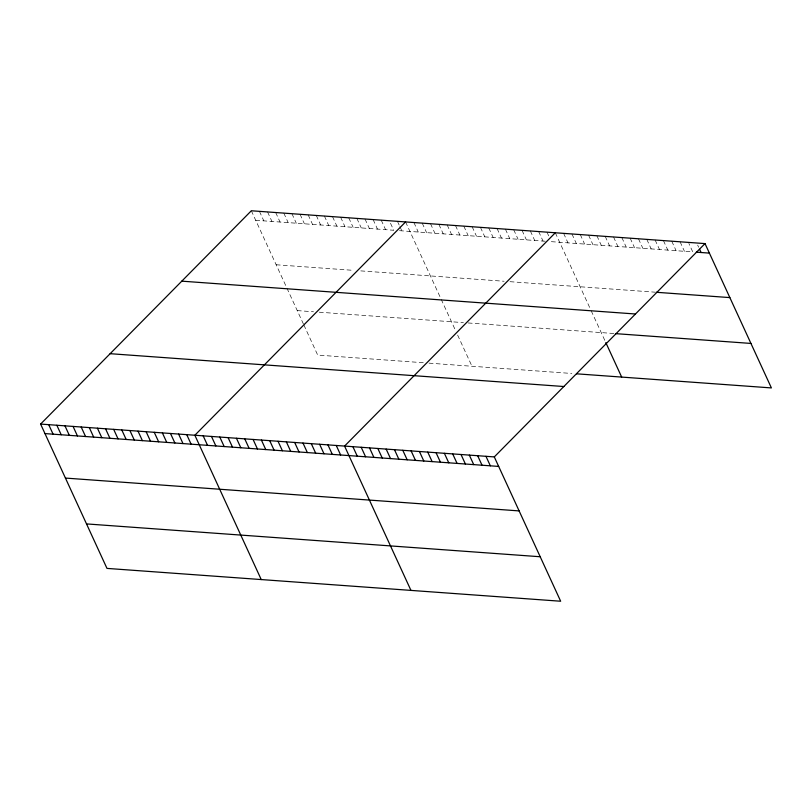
<?xml version="1.0" encoding="UTF-8"?>
<svg xmlns="http://www.w3.org/2000/svg" width="812" height="812" viewBox="0 0 812 812"><rect width="100%" height="100%" fill="white"/><g stroke="black" fill="none" stroke-linecap="round" stroke-linejoin="round"><path stroke-width="0.61" stroke-dasharray="4.06 3.04" d="M255.699 220.275L393.718 230.263L389.344 220.752M399.524 230.679L545.42 241.245M551.358 241.671L692.758 251.913L688.87 243.458M276.161 264.763L353.87 270.386M360.832 270.893L504.09 281.257M510.027 281.693L655 292.178M297.243 310.6L313.483 311.767M319.278 312.194L463.388 322.618M468.138 322.963L614.288 333.539M423.255 362.72L317.705 355.088L303.901 325.054M429.051 363.147L571.78 373.469M697.67 245.112L698.645 247.224M680.07 241.793L684.445 251.304M671.747 241.194L676.122 250.705M663.434 240.596L667.809 250.106M655.111 239.987L659.486 249.497M646.799 239.388L651.173 248.898M638.476 238.789L642.85 248.299M630.163 238.18L634.537 247.69M621.84 237.581L626.214 247.092M613.527 236.982L617.902 246.493M605.204 236.373L609.579 245.884M596.891 235.774L601.266 245.285M588.578 235.175L592.943 244.686M580.255 234.566L584.63 244.077M571.942 233.968L576.317 243.478M563.619 233.369L567.994 242.879M555.306 232.77L590.679 309.676M591.207 310.823L605.316 341.497M546.983 232.161L548.932 236.393M538.671 231.562L543.045 241.073M530.348 230.963L534.722 240.474M522.035 230.354L526.409 239.865M513.712 229.755L518.086 239.266M505.399 229.157L509.774 238.667M497.076 228.548L501.451 238.058M488.763 227.949L493.138 237.459M480.44 227.35L484.815 236.86M472.127 226.741L476.502 236.251M463.804 226.142L468.179 235.653M455.491 225.543L459.866 235.054M447.168 224.934L451.543 234.445M438.856 224.335L443.23 233.846M430.533 223.736L434.907 233.247M422.22 223.138L426.594 232.638M413.907 222.529L418.271 232.039M405.584 221.93L455.593 330.657M457.643 335.102L471.965 366.253M397.464 221.341L399.413 225.563M399.9 226.629L401.838 230.852M381.224 220.164L385.598 229.674M373.114 219.575L377.489 229.085M364.994 218.986L369.369 228.497M356.874 218.408L361.249 227.918M348.754 217.819L353.129 227.33M340.634 217.23L345.009 226.741M332.514 216.642L336.889 226.152M324.394 216.053L328.769 225.563M316.274 215.464L320.649 224.975M308.164 214.875L312.539 224.386M300.044 214.287L304.419 223.797M291.924 213.698L296.299 223.209M283.804 213.12L288.179 222.62M275.684 212.531L280.059 222.041M267.564 211.942L271.939 221.453M259.444 211.353L263.819 220.864M251.334 210.765L303.383 323.937"/><path stroke-width="1.22" d="M40.6 424.077L494.295 456.912L560.666 601.235L106.981 568.4L40.6 424.077L251.334 210.765L705.019 243.6L771.4 387.923L576.53 373.814M405.584 221.93L194.86 435.242L261.231 579.565M555.306 232.77L344.572 446.082L410.953 590.395M494.295 456.912L705.019 243.6M696.32 252.167L709.394 253.111M656.187 292.269L729.856 297.598M181.786 281.155L635.481 314M615.476 333.63L750.938 343.435M110.138 353.687L563.832 386.522M44.975 433.588L498.669 466.423M65.437 478.075L519.132 510.91M86.519 523.913L540.213 556.748M699.619 249.335L701.081 252.512M605.823 342.603L621.677 377.083M485.972 456.314L490.346 465.824M477.659 455.715L482.034 465.225M469.336 455.116L473.711 464.616M461.023 454.507L465.398 464.017M452.7 453.908L457.075 463.419M444.387 453.309L448.762 462.82M436.064 452.7L440.439 462.211M427.751 452.101L432.126 461.612M419.428 451.502L423.803 461.013M411.116 450.893L415.49 460.404M402.793 450.295L407.167 459.805M394.48 449.696L398.854 459.206M386.157 449.087L390.531 458.597M377.844 448.488L382.219 457.998M369.531 447.889L373.896 457.4M361.208 447.28L365.583 456.791M352.895 446.681L357.27 456.192M336.259 445.483L340.634 454.984M327.936 444.874L332.311 454.385M319.623 444.276L323.998 453.786M311.3 443.677L315.675 453.187M302.988 443.068L307.362 452.578M294.665 442.469L299.039 451.979M286.352 441.87L290.726 451.381M278.029 441.261L282.403 450.772M269.716 440.662L274.091 450.173M261.393 440.063L265.768 449.574M253.08 439.454L257.455 448.965M244.757 438.856L249.132 448.366M236.444 438.257L240.819 447.767M228.121 437.648L232.496 447.158M219.808 437.049L224.183 446.559M211.485 436.45L215.86 445.961M203.173 435.851L207.547 445.352M186.74 434.653L191.114 444.164M178.62 434.065L182.994 443.575M170.5 433.486L174.874 442.987M162.38 432.897L166.754 442.408M154.26 432.309L158.634 441.819M146.14 431.72L150.514 441.231M138.02 431.131L142.394 440.642M129.91 430.543L134.285 440.053M121.79 429.954L126.164 439.465M113.67 429.365L118.044 438.876M105.55 428.777L109.924 438.287M97.43 428.188L101.804 437.698M89.31 427.609L93.684 437.12M81.19 427.021L85.564 436.531M73.07 426.432L77.444 435.942M64.96 425.843L69.335 435.354M56.84 425.255L61.215 434.765M48.72 424.666L53.095 434.176"/></g></svg>
